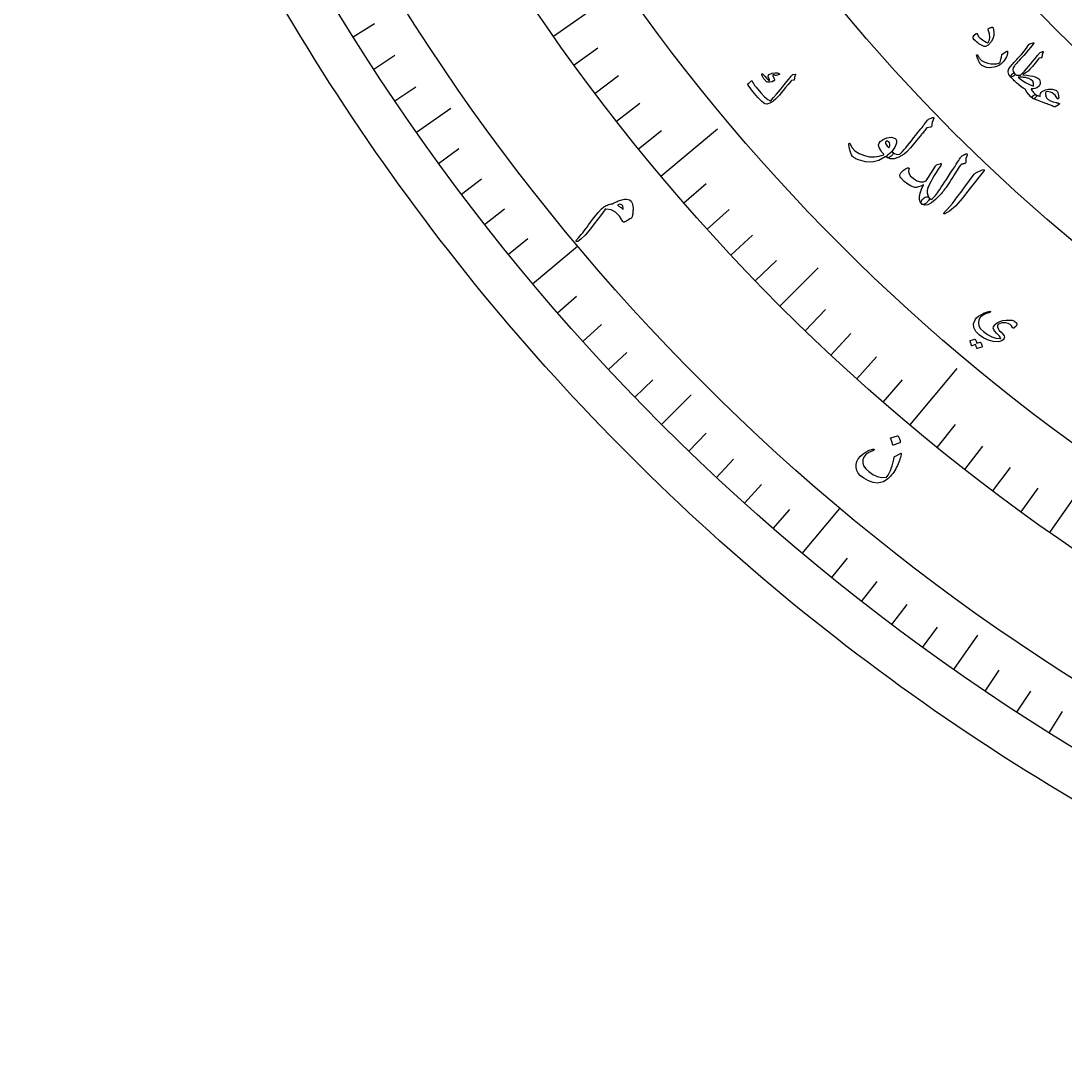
# Model space of a CAD drawing. Header units: millimetres. Extents: x -78 to 78, y -78 to 100.
# Drawn here: x -75.95 to -39.69, y -75.95 to -39.69 of the extents above; entities that cross this region are included whole.
import ezdxf

# ---------------------------------------------------------------- set-up
doc = ezdxf.new("R2010")
doc.units = ezdxf.units.MM
for name, color, linetype in [('CUT_OUTER', 1, 'Continuous'), ('ENGRAVE', 7, 'Continuous'), ('ENGRAVE_FINE', 8, 'Continuous'), ('TEXT', 5, 'Continuous')]:
    doc.layers.add(name, color=color, linetype=linetype)

msp = doc.modelspace()

# ---------------------------------------------------------------- linework, layer by layer
at = {"layer": 'CUT_OUTER'}
msp.add_lwpolyline([(-39.4343, -66.7172), (-39.843, -66.474), (-40.2501, -66.2282), (-40.6557, -65.98), (-41.0598, -65.7293), (-41.4623, -65.4762), (-41.8633, -65.2205), (-42.2627, -64.9624), (-42.6605, -64.7019), (-43.0567, -64.4389), (-43.4513, -64.1735), (-43.8442, -63.9057), (-44.2355, -63.6354), (-44.6251, -63.3628), (-45.0131, -63.0878), (-45.3993, -62.8104), (-45.7839, -62.5307), (-46.1667, -62.2486), (-46.5478, -61.9641), (-46.9271, -61.6774), (-47.3047, -61.3883), (-47.6804, -61.0968), (-48.0544, -60.8031), (-48.4266, -60.5071), (-48.797, -60.2089), (-49.1655, -59.9083), (-49.5321, -59.6055), (-49.8969, -59.3005), (-50.2599, -58.9932), (-50.6209, -58.6837), (-50.98, -58.372), (-51.3372, -58.0581), (-51.6925, -57.742), (-52.0458, -57.4237), (-52.3972, -57.1033), (-52.7466, -56.7807), (-53.094, -56.456), (-53.4394, -56.1291), (-53.7828, -55.8002), (-54.1242, -55.4691), (-54.4635, -55.136), (-54.8008, -54.8008), (-55.136, -54.4635), (-55.4691, -54.1242), (-55.8002, -53.7828), (-56.1291, -53.4394), (-56.456, -53.094), (-56.7807, -52.7466), (-57.1033, -52.3972), (-57.4237, -52.0458), (-57.742, -51.6925), (-58.0581, -51.3372), (-58.372, -50.98), (-58.6837, -50.6209), (-58.9932, -50.2599), (-59.3005, -49.8969), (-59.6055, -49.5321), (-59.9083, -49.1655), (-60.2089, -48.797), (-60.5071, -48.4266), (-60.8031, -48.0544), (-61.0968, -47.6804), (-61.3883, -47.3047), (-61.6774, -46.9271), (-61.9641, -46.5478), (-62.2486, -46.1667), (-62.5307, -45.7839), (-62.8104, -45.3993), (-63.0878, -45.0131), (-63.3628, -44.6251), (-63.6354, -44.2355), (-63.9057, -43.8442), (-64.1735, -43.4513), (-64.4389, -43.0567), (-64.7019, -42.6605), (-64.9624, -42.2627), (-65.2205, -41.8633), (-65.4762, -41.4623), (-65.7293, -41.0598), (-65.98, -40.6557), (-66.2282, -40.2501), (-66.474, -39.843), (-66.7172, -39.4343)], dxfattribs=at)
at = {"layer": 'ENGRAVE'}
for points in [[(-57.4533, -40.2292), (-55.917, -39.1535)], [(-62.2146, -43.5631), (-61.0243, -42.7297)], [(-53.7284, -45.0835), (-51.7693, -43.4396)], [(-58.1811, -48.8197), (-56.6227, -47.512)], [(-49.5947, -49.5947), (-48.2685, -48.2685)], [(-45.0835, -53.7284), (-43.4396, -51.7693)], [(-53.7048, -53.7048), (-52.6772, -52.6772)], [(-40.2292, -57.4533), (-39.1535, -55.917)], [(-48.8197, -58.1811), (-47.512, -56.6227)], [(-43.5631, -62.2146), (-42.7297, -61.0243)]]:
    msp.add_lwpolyline(points, dxfattribs=at)
for radius in [75.95, 75.95, 73.9156, 70.1375, 70.1375, 67.1538, 61.6125, 61.6125, 56.575, 56.575, 51.5375, 51.5375]:
    msp.add_circle((0, 0), radius, dxfattribs=at)
at = {"layer": 'ENGRAVE_FINE'}
for points in [[(-64.4093, -40.2474), (-63.6699, -39.7853)], [(-63.697, -41.3653), (-62.9658, -40.8905)], [(-56.7424, -41.2258), (-55.9148, -40.6245)], [(-56.0143, -42.2098), (-55.1973, -41.5941)], [(-62.9654, -42.4707), (-62.2426, -41.9832)], [(-55.2691, -43.181), (-54.463, -42.5511)], [(-54.5071, -44.139), (-53.7121, -43.4952)], [(-61.4448, -44.6423), (-60.7395, -44.1298)], [(-60.6564, -45.7079), (-59.9601, -45.1831)], [(-52.9334, -46.0143), (-52.1614, -45.3432)], [(-59.8494, -46.7595), (-59.1624, -46.2227)], [(-52.1223, -46.9311), (-51.3621, -46.2466)], [(-59.0242, -47.7969), (-58.3467, -47.2482)], [(-51.2953, -47.8337), (-50.5471, -47.136)], [(-50.4527, -48.7216), (-49.7168, -48.011)], [(-57.3202, -49.8277), (-56.6622, -49.2557)], [(-48.7216, -50.4527), (-48.011, -49.7168)], [(-56.4418, -50.8205), (-55.7939, -50.2371)], [(-47.8337, -51.2953), (-47.136, -50.5471)], [(-55.5463, -51.7978), (-54.9087, -51.2032)], [(-46.9311, -52.1223), (-46.2466, -51.3621)], [(-54.6339, -52.7593), (-54.0067, -52.1536)], [(-46.0143, -52.9334), (-45.3432, -52.1614)], [(-52.7593, -54.6339), (-52.1536, -54.0067)], [(-44.139, -54.5071), (-43.4952, -53.7121)], [(-43.181, -55.2691), (-42.5511, -54.463)], [(-51.7978, -55.5463), (-51.2032, -54.9087)], [(-42.2098, -56.0143), (-41.5941, -55.1973)], [(-50.8205, -56.4418), (-50.2371, -55.7939)], [(-41.2258, -56.7424), (-40.6245, -55.9148)], [(-49.8277, -57.3202), (-49.2557, -56.6622)], [(-47.7969, -59.0242), (-47.2482, -58.3467)], [(-46.7595, -59.8494), (-46.2227, -59.1624)], [(-45.7079, -60.6564), (-45.1831, -59.9601)], [(-44.6423, -61.4448), (-44.1298, -60.7395)], [(-42.4707, -62.9654), (-41.9832, -62.2426)], [(-41.3653, -63.697), (-40.8905, -62.9658)], [(-40.2474, -64.4093), (-39.7853, -63.6699)]]:
    msp.add_lwpolyline(points, dxfattribs=at)
at = {"layer": 'TEXT'}
for points in [[(-42.352, -39.9593), (-42.3301, -39.9491), (-42.31, -39.9403), (-42.2916, -39.9331), (-42.2749, -39.9273), (-42.26, -39.9229), (-42.2469, -39.9196), (-42.2354, -39.9174), (-42.2257, -39.9164), (-42.214, -39.9179), (-42.2046, -39.9233), (-42.1975, -39.9326), (-42.1927, -39.9457), (-42.1702, -40.0804), (-42.1742, -40.2048), (-42.2049, -40.3188), (-42.2624, -40.4225), (-42.2824, -40.4484), (-42.303, -40.4727), (-42.3243, -40.4952), (-42.3462, -40.516), (-42.3686, -40.5348), (-42.3916, -40.5514), (-42.415, -40.5657), (-42.4388, -40.5779), (-42.4535, -40.5824), (-42.4686, -40.5843), (-42.4842, -40.5836), (-42.5003, -40.5804), (-42.5484, -40.5625), (-42.5953, -40.5414), (-42.6409, -40.517), (-42.6853, -40.4893), (-42.7283, -40.4588), (-42.7701, -40.4256), (-42.8106, -40.3899), (-42.8498, -40.3517), (-42.8864, -40.297), (-42.8871, -40.2432), (-42.8519, -40.1903), (-42.7809, -40.1383), (-42.7715, -40.1344), (-42.7627, -40.1331), (-42.7544, -40.1343), (-42.7468, -40.1381), (-42.7427, -40.1437), (-42.7397, -40.1506), (-42.7377, -40.1588), (-42.7368, -40.1684), (-42.7299, -40.1942), (-42.7131, -40.2223), (-42.6866, -40.2528), (-42.6501, -40.2857), (-42.566, -40.3521), (-42.4939, -40.4029), (-42.4338, -40.4381), (-42.3858, -40.4578), (-42.3821, -40.4575), (-42.3776, -40.4553), (-42.3724, -40.451), (-42.3664, -40.4446), (-42.3231, -40.3582), (-42.3085, -40.2571), (-42.3223, -40.1412), (-42.3645, -40.0106), (-42.3694, -39.9929), (-42.3689, -39.9785), (-42.3631, -39.9673), (-42.352, -39.9593)], [(-40.8008, -40.4611), (-40.7941, -40.4596), (-40.7889, -40.4593), (-40.7853, -40.4603), (-40.7832, -40.4624), (-40.7819, -40.4673), (-40.7844, -40.4755), (-40.7909, -40.4869), (-40.8013, -40.5016), (-40.8923, -40.614), (-40.9776, -40.7168), (-41.0571, -40.8099), (-41.131, -40.8935), (-41.1953, -40.9638), (-41.2528, -41.027), (-41.3035, -41.0829), (-41.3475, -41.1317), (-41.3848, -41.1731), (-41.4156, -41.2072), (-41.4398, -41.2339), (-41.4574, -41.2532), (-41.5007, -41.3205), (-41.5148, -41.3879), (-41.4994, -41.4554), (-41.4547, -41.5229), (-41.4431, -41.5426), (-41.4426, -41.5621), (-41.4532, -41.5815), (-41.4749, -41.6007), (-41.5134, -41.6265), (-41.5433, -41.6425), (-41.5645, -41.6489), (-41.5771, -41.6455), (-41.6459, -41.5559), (-41.673, -41.4664), (-41.6582, -41.3771), (-41.6018, -41.2881), (-41.5695, -41.2509), (-41.5369, -41.2138), (-41.5039, -41.1769), (-41.4706, -41.1402), (-41.437, -41.1036), (-41.4032, -41.067), (-41.3693, -41.0304), (-41.3352, -40.9938), (-41.27, -40.9241), (-41.2126, -40.8601), (-41.1629, -40.8018), (-41.121, -40.7492), (-41.0819, -40.6974), (-41.0409, -40.6416), (-40.9978, -40.582), (-40.9527, -40.5183), (-40.9441, -40.5073), (-40.9349, -40.4987), (-40.925, -40.4924), (-40.9145, -40.4885)], [(-41.7132, -40.7443), (-41.7099, -40.7426), (-41.707, -40.7416), (-41.7044, -40.7413), (-41.7022, -40.7417), (-41.6981, -40.7452), (-41.6952, -40.7516), (-41.6936, -40.7609), (-41.6931, -40.773), (-41.6985, -40.8273), (-41.7118, -40.8826), (-41.733, -40.9392), (-41.7622, -40.9968), (-41.798, -41.0545), (-41.8374, -41.1071), (-41.8805, -41.1546), (-41.9273, -41.1968), (-41.9986, -41.2428), (-42.0753, -41.2783), (-42.1574, -41.3035), (-42.2451, -41.3182), (-42.3348, -41.3209), (-42.4219, -41.3085), (-42.5064, -41.2812), (-42.5881, -41.2389), (-42.608, -41.2255), (-42.6252, -41.2096), (-42.6398, -41.1912), (-42.6518, -41.1702), (-42.6759, -41.1185), (-42.6973, -41.0715), (-42.7159, -41.0291), (-42.7318, -40.9914), (-42.7449, -40.9585), (-42.7551, -40.9305), (-42.7626, -40.9073), (-42.7671, -40.8891), (-42.7674, -40.8846), (-42.767, -40.8809), (-42.7659, -40.8778), (-42.7642, -40.8755), (-42.7612, -40.8731), (-42.7579, -40.8715), (-42.7543, -40.8706), (-42.7504, -40.8704), (-42.7465, -40.8712), (-42.7429, -40.8733), (-42.7397, -40.8768), (-42.7369, -40.8817), (-42.7202, -40.9119), (-42.7034, -40.94), (-42.6865, -40.9659), (-42.6694, -40.9896), (-42.6521, -41.0114), (-42.6342, -41.0314), (-42.6159, -41.0497), (-42.5972, -41.0661), (-42.5772, -41.0812), (-42.5551, -41.0955), (-42.531, -41.109), (-42.5048, -41.1216), (-42.4764, -41.1333), (-42.4458, -41.1441), (-42.413, -41.1538), (-42.3779, -41.1626), (-42.2739, -41.1815), (-42.1748, -41.1877), (-42.0805, -41.1812), (-41.9912, -41.162), (-41.9845, -41.1598), (-41.9782, -41.156), (-41.9722, -41.1504), (-41.9665, -41.1432), (-41.9421, -41.0909), (-41.9215, -41.0261), (-41.9047, -40.9489), (-41.8915, -40.8592), (-41.8899, -40.8543), (-41.888, -40.8504), (-41.8857, -40.8475), (-41.8831, -40.8457)], [(-41.0845, -42.067), (-41.1548, -42.0278), (-41.2283, -41.9773), (-41.305, -41.9154), (-41.3847, -41.8421), (-41.4238, -41.8045), (-41.4585, -41.7704), (-41.4887, -41.74), (-41.5146, -41.7132), (-41.5363, -41.6903), (-41.5539, -41.6714), (-41.5675, -41.6564), (-41.5771, -41.6455), (-41.5795, -41.6372), (-41.5785, -41.6257), (-41.5741, -41.6113), (-41.5663, -41.5937), (-41.5375, -41.5458), (-41.5092, -41.5181), (-41.4816, -41.5105), (-41.4547, -41.5229), (-41.3945, -41.5802), (-41.2392, -41.5744), (-41.1725, -41.507), (-41.104, -41.4347), (-41.0336, -41.3574), (-40.9613, -41.2753), (-40.8872, -41.1882), (-40.8114, -41.0965), (-40.7339, -41), (-40.6546, -40.8989), (-40.643, -40.8846), (-40.6327, -40.8718), (-40.6237, -40.8604), (-40.6159, -40.8505), (-40.6095, -40.8419), (-40.6045, -40.8347), (-40.601, -40.8287), (-40.5989, -40.824), (-40.586, -40.811), (-40.5609, -40.7966), (-40.5237, -40.7806), (-40.4744, -40.7631), (-40.4686, -40.7617), (-40.4636, -40.7617), (-40.4592, -40.763), (-40.4555, -40.7656), (-40.4529, -40.7694), (-40.4519, -40.774), (-40.4523, -40.7795), (-40.4543, -40.7858), (-40.474, -40.8339), (-40.488, -40.8763), (-40.4965, -40.9132), (-40.4994, -40.9443), (-40.5011, -40.9582), (-40.5075, -40.9688), (-40.5187, -40.976), (-40.5346, -40.9799), (-40.5873, -40.9873), (-40.595, -40.9895), (-40.6032, -40.9946), (-40.6119, -41.0026), (-40.6212, -41.0134), (-40.7342, -41.1575), (-40.8321, -41.2759), (-40.9149, -41.3687), (-40.9827, -41.4357), (-40.9956, -41.4467), (-41.0116, -41.4595), (-41.0305, -41.4738), (-41.0524, -41.4898), (-41.0771, -41.5074), (-41.1045, -41.5267), (-41.1344, -41.5476), (-41.167, -41.5701), (-41.0249, -41.5838), (-40.9063, -41.5995), (-40.8112, -41.6171), (-40.7396, -41.637), (-40.683, -41.6598), (-40.6386, -41.6838), (-40.6064, -41.7089), (-40.5864, -41.7353), (-40.5683, -41.7779), (-40.5608, -41.8252), (-40.5642, -41.8771), (-40.5783, -41.9335), (-40.5825, -41.9434), (-40.5899, -41.9538), (-40.6005, -41.9648), (-40.6144, -41.9763), (-40.6766, -42.0144), (-40.741, -42.0407), (-40.8074, -42.0552), (-40.8759, -42.0579), (-40.856, -42.0896), (-40.8352, -42.1199), (-40.8137, -42.1487), (-40.7914, -42.176), (-40.7683, -42.2018), (-40.7443, -42.2259), (-40.7194, -42.2484), (-40.6935, -42.2692), (-40.6851, -42.2782), (-40.6822, -42.2894), (-40.6846, -42.3028), (-40.6925, -42.3182), (-40.712, -42.3478), (-40.7309, -42.3701), (-40.7493, -42.3852), (-40.7673, -42.3932), (-40.7844, -42.3966), (-40.7979, -42.3978), (-40.8076, -42.397), (-40.8137, -42.394), (-40.8859, -42.3283), (-40.9552, -42.2519), (-41.0214, -42.1648), (-41.0845, -42.067)], [(-49.0584, -41.5686), (-49.0673, -41.59), (-49.075, -41.6112), (-49.0816, -41.6319), (-49.0871, -41.6524), (-49.0913, -41.6726), (-49.0942, -41.6926), (-49.0959, -41.7125), (-49.0962, -41.7323), (-49.0982, -41.7414), (-49.1034, -41.7483), (-49.1121, -41.7532), (-49.1241, -41.756), (-49.1902, -41.7673), (-49.1972, -41.7688), (-49.2027, -41.7705), (-49.207, -41.7722), (-49.2098, -41.774), (-49.3086, -41.8989), (-49.3984, -42.011), (-49.4793, -42.1104), (-49.5513, -42.197), (-49.6145, -42.2706), (-49.6688, -42.3311), (-49.7143, -42.3783), (-49.7509, -42.4124), (-49.8227, -42.4736), (-49.8466, -42.4917), (-49.8714, -42.5088), (-49.8973, -42.5249), (-49.9243, -42.5399), (-49.9523, -42.5538), (-49.9816, -42.5665), (-50.012, -42.578), (-50.0436, -42.5883), (-50.1161, -42.5735), (-50.2227, -42.4955), (-50.3632, -42.3542), (-50.537, -42.1491), (-50.5885, -42.0828), (-50.6344, -42.02), (-50.6748, -41.9607), (-50.7096, -41.9051), (-50.7114, -41.8989), (-50.7112, -41.8932), (-50.709, -41.8881), (-50.7048, -41.8836), (-50.6832, -41.8635), (-50.6634, -41.8453), (-50.6454, -41.8291), (-50.6293, -41.8149), (-50.6147, -41.8025), (-50.6016, -41.7917), (-50.5899, -41.7826), (-50.5797, -41.7752), (-50.5737, -41.7713), (-50.569, -41.7707), (-50.5656, -41.7734), (-50.5636, -41.7795), (-50.5454, -41.8229), (-50.516, -41.874), (-50.4755, -41.9329), (-50.4237, -41.9994), (-50.2623, -42.1922), (-50.1265, -42.3351), (-50.0167, -42.4281), (-49.9332, -42.4715), (-49.8887, -42.4335), (-49.8153, -42.3554), (-49.713, -42.2374), (-49.5817, -42.0796), (-49.4511, -41.9205), (-49.3526, -41.7998), (-49.2864, -41.7174), (-49.2524, -41.6732), (-49.2433, -41.6608), (-49.2349, -41.6491), (-49.2271, -41.6383), (-49.2198, -41.6282), (-49.2132, -41.6191), (-49.2073, -41.6109), (-49.2023, -41.6037), (-49.198, -41.5974), (-49.1879, -41.5845), (-49.1765, -41.5743), (-49.1639, -41.5667), (-49.15, -41.5618), (-49.0709, -41.5419), (-49.0652, -41.541), (-49.0607, -41.5414), (-49.0573, -41.543), (-49.055, -41.5458), (-49.054, -41.5509), (-49.0543, -41.5564), (-49.0557, -41.5623), (-49.0584, -41.5686)], [(-49.6103, -41.5349), (-49.6084, -41.5379), (-49.6075, -41.5412), (-49.6077, -41.5447), (-49.6089, -41.5486), (-49.6108, -41.551), (-49.6131, -41.5533), (-49.6159, -41.5554), (-49.6192, -41.5572), (-49.7232, -41.592), (-49.7342, -41.5949), (-49.7436, -41.5961), (-49.7513, -41.5955), (-49.7573, -41.5932), (-49.7779, -41.5792), (-49.7979, -41.5693), (-49.8173, -41.5636), (-49.836, -41.562), (-49.843, -41.5644), (-49.8465, -41.572), (-49.8463, -41.5846), (-49.8425, -41.6022), (-49.8386, -41.6128), (-49.8342, -41.6235), (-49.8293, -41.6344), (-49.8241, -41.6453), (-49.8184, -41.6565), (-49.8121, -41.668), (-49.8052, -41.6797), (-49.7978, -41.6918), (-49.7822, -41.742), (-49.8042, -41.7807), (-49.8639, -41.808), (-49.9611, -41.8235), (-49.9938, -41.8237), (-50.0219, -41.8207), (-50.0455, -41.8144), (-50.0645, -41.805), (-50.0816, -41.7915), (-50.1018, -41.77), (-50.1253, -41.7405), (-50.1519, -41.7031), (-50.1651, -41.6836), (-50.177, -41.6646), (-50.1875, -41.6461), (-50.1967, -41.628), (-50.2049, -41.6107), (-50.2122, -41.5942), (-50.2188, -41.5787), (-50.2247, -41.5641), (-50.2266, -41.5537), (-50.2262, -41.5448), (-50.2237, -41.5376), (-50.2189, -41.5319), (-50.2123, -41.528), (-50.2058, -41.5273), (-50.1995, -41.5298), (-50.1933, -41.5356), (-50.1749, -41.555), (-50.1543, -41.5773), (-50.1317, -41.6026), (-50.1069, -41.6307), (-50.0606, -41.6832), (-50.0224, -41.7224), (-49.9924, -41.7485), (-49.9704, -41.7614), (-49.9667, -41.7623), (-49.9633, -41.7617), (-49.9603, -41.7595), (-49.9577, -41.7557), (-49.9566, -41.7526), (-49.9567, -41.7486), (-49.9578, -41.7437), (-49.9601, -41.7378), (-49.9853, -41.6865), (-49.995, -41.6644), (-50.0011, -41.6436), (-50.0035, -41.6241), (-50.0023, -41.606), (-49.9981, -41.5881), (-49.9907, -41.5733), (-49.9799, -41.5618), (-49.9659, -41.5534), (-49.86, -41.5106), (-49.7655, -41.4933), (-49.6823, -41.5013), (-49.6103, -41.5349)], [(-40.7929, -41.8593), (-40.8193, -41.7912), (-40.8749, -41.7362), (-40.9597, -41.6941), (-41.0739, -41.6648), (-41.106, -41.6594), (-41.1381, -41.6548), (-41.1704, -41.6512), (-41.2027, -41.6485), (-41.2349, -41.6466), (-41.2669, -41.6452), (-41.2987, -41.6444), (-41.3301, -41.6442), (-41.1994, -41.7502), (-41.0662, -41.8384), (-40.9307, -41.9088), (-40.7929, -41.9614), (-40.789, -41.9407), (-40.7877, -41.9168), (-40.789, -41.8896), (-40.7929, -41.8593)], [(-39.9033, -42.5922), (-40.0367, -42.6783), (-40.045, -42.6807), (-40.055, -42.6809), (-40.0668, -42.6787), (-40.0804, -42.6742), (-40.1084, -42.6618), (-40.1385, -42.649), (-40.1705, -42.6357), (-40.2047, -42.622), (-40.2408, -42.6077), (-40.2788, -42.5927), (-40.3187, -42.577), (-40.3605, -42.5607), (-40.8151, -42.3926), (-40.8266, -42.3753), (-40.8292, -42.3543), (-40.8228, -42.3295), (-40.8074, -42.3011), (-40.7855, -42.2762), (-40.7594, -42.2624), (-40.7292, -42.2596), (-40.6949, -42.2678), (-40.6909, -42.2692), (-40.6832, -42.2721), (-40.6717, -42.2764), (-40.6564, -42.2821), (-40.6375, -42.2894), (-40.6152, -42.2981), (-40.5894, -42.3082), (-40.5602, -42.3198), (-40.5607, -42.2662), (-40.5487, -42.2195), (-40.5243, -42.1797), (-40.4875, -42.1468), (-40.3798, -42.0879), (-40.2659, -42.0599), (-40.1459, -42.0626), (-40.0198, -42.0958), (-39.9976, -42.1088), (-39.9777, -42.1299), (-39.9599, -42.1592), (-39.9442, -42.1967), (-39.9316, -42.2396), (-39.9231, -42.2823), (-39.9186, -42.3247), (-39.9181, -42.367), (-39.9198, -42.3808), (-39.9242, -42.391), (-39.9315, -42.3975), (-39.9416, -42.4004), (-39.9524, -42.3999), (-39.9615, -42.3962), (-39.9689, -42.3895), (-39.9748, -42.3797), (-40.0041, -42.3271), (-40.0427, -42.2791), (-40.0906, -42.2358), (-40.1479, -42.1972), (-40.2053, -42.168), (-40.2579, -42.1521), (-40.3056, -42.1494), (-40.3485, -42.1601), (-40.3617, -42.1704), (-40.3704, -42.1884), (-40.3744, -42.2142), (-40.3738, -42.2477), (-40.3693, -42.282), (-40.3615, -42.3128), (-40.3503, -42.3401), (-40.3357, -42.3639), (-40.2786, -42.421), (-40.2043, -42.468), (-40.113, -42.5049), (-40.0045, -42.5316), (-39.9923, -42.5339), (-39.9805, -42.5362), (-39.9691, -42.5386), (-39.958, -42.541), (-39.9473, -42.5433), (-39.9374, -42.5457), (-39.9281, -42.5481), (-39.9196, -42.5506), (-39.8965, -42.5581), (-39.8861, -42.5675), (-39.8883, -42.5789), (-39.9033, -42.5922)], [(-44.4324, -43.1078), (-44.3839, -43.0881), (-44.3456, -43.0723), (-44.3176, -43.0602), (-44.2999, -43.0521), (-44.2879, -43.0476), (-44.2774, -43.0464), (-44.2682, -43.0486), (-44.2605, -43.0542), (-44.2543, -43.0632), (-44.2521, -43.0735), (-44.2539, -43.085), (-44.2595, -43.0979), (-44.2883, -43.1597), (-44.3093, -43.2204), (-44.3224, -43.2802), (-44.3276, -43.339), (-44.3304, -43.3567), (-44.3398, -43.3702), (-44.3558, -43.3796), (-44.3786, -43.3848), (-44.4894, -43.4033), (-44.5159, -43.4352), (-44.5419, -43.4667), (-44.5673, -43.4976), (-44.5922, -43.528), (-44.6165, -43.5579), (-44.6403, -43.5873), (-44.6636, -43.6162), (-44.6863, -43.6445), (-44.8967, -43.907), (-45.0659, -44.1074), (-45.194, -44.2455), (-45.2812, -44.3213), (-45.4701, -44.4273), (-45.6321, -44.4825), (-45.7671, -44.4869), (-45.875, -44.4406), (-45.8771, -44.4384), (-45.8792, -44.4363), (-45.8813, -44.4341), (-45.8834, -44.432), (-45.8838, -44.4075), (-45.8642, -44.3727), (-45.8247, -44.3274), (-45.7652, -44.2717), (-45.7416, -44.2528), (-45.72, -44.2436), (-45.7004, -44.2441), (-45.6827, -44.2543), (-45.6191, -44.2982), (-45.5555, -44.3244), (-45.492, -44.3329), (-45.4286, -44.3237), (-45.3858, -44.2784), (-45.3382, -44.2256), (-45.286, -44.1655), (-45.2291, -44.0979), (-45.1675, -44.0233), (-45.1016, -43.9421), (-45.0311, -43.8542), (-44.9562, -43.7598), (-44.8819, -43.6677), (-44.8152, -43.5847), (-44.7564, -43.5108), (-44.7052, -43.446), (-44.6616, -43.3906), (-44.6252, -43.3448), (-44.5961, -43.3086), (-44.5742, -43.2821), (-44.4728, -43.143), (-44.4614, -43.1307), (-44.4509, -43.1208), (-44.4412, -43.1131), (-44.4324, -43.1078)], [(-45.9403, -44.4202), (-46.1654, -44.5396), (-46.3955, -44.5964), (-46.6304, -44.5902), (-46.87, -44.5207), (-46.9001, -44.5076), (-46.9289, -44.4938), (-46.9565, -44.4794), (-46.9829, -44.4644), (-47.0078, -44.4487), (-47.031, -44.4325), (-47.0524, -44.4156), (-47.0721, -44.3981), (-47.1103, -44.3443), (-47.1453, -44.2584), (-47.1771, -44.1404), (-47.2055, -43.9905), (-47.2063, -43.9724), (-47.2036, -43.9587), (-47.1972, -43.9494), (-47.1873, -43.9445), (-47.1764, -43.9442), (-47.1672, -43.9486), (-47.1598, -43.9577), (-47.154, -43.9715), (-47.0937, -44.0984), (-46.9908, -44.2079), (-46.8453, -44.2995), (-46.6574, -44.373), (-46.4827, -44.4121), (-46.3132, -44.4201), (-46.1489, -44.397), (-45.99, -44.343), (-45.9865, -44.3389), (-45.9846, -44.3347), (-45.9843, -44.3305), (-45.9856, -44.3262), (-46.0529, -44.2476), (-46.1052, -44.1759), (-46.1425, -44.1112), (-46.1648, -44.0534), (-46.1686, -43.996), (-46.1509, -43.9408), (-46.1115, -43.8878), (-46.0505, -43.837), (-46.0417, -43.8309), (-46.0326, -43.8251), (-46.023, -43.8193), (-46.0131, -43.8137), (-46.0026, -43.8081), (-45.9915, -43.8024), (-45.9797, -43.7966), (-45.9672, -43.7907), (-45.8816, -43.7574), (-45.8013, -43.7394), (-45.7264, -43.7368), (-45.6569, -43.7494), (-45.6, -43.7759), (-45.5631, -43.8149), (-45.5462, -43.8663), (-45.5491, -43.9303), (-45.5689, -44.0029), (-45.6026, -44.0761), (-45.6503, -44.1499), (-45.7118, -44.2242), (-45.7077, -44.2284), (-45.7035, -44.2323), (-45.6993, -44.2359), (-45.6952, -44.2393), (-45.691, -44.2427), (-45.6868, -44.2463), (-45.6827, -44.2502), (-45.6785, -44.2544), (-45.6675, -44.2718), (-45.6658, -44.292), (-45.6734, -44.315), (-45.6902, -44.3406), (-45.7118, -44.3656), (-45.7361, -44.3884), (-45.763, -44.409), (-45.7925, -44.4274), (-45.8206, -44.4414), (-45.8434, -44.4486), (-45.8609, -44.4491), (-45.8729, -44.4428), (-45.9126, -44.4018), (-45.9167, -44.4053), (-45.9227, -44.4095), (-45.9306, -44.4145), (-45.9403, -44.4202)], [(-45.8003, -44.0854), (-45.7828, -44.0251), (-45.7788, -43.9737), (-45.7884, -43.9312), (-45.8115, -43.8976), (-45.8327, -43.8846), (-45.8548, -43.8761), (-45.8778, -43.872), (-45.9016, -43.8724), (-45.9119, -43.875), (-45.9197, -43.8814), (-45.9249, -43.8916), (-45.9276, -43.9055), (-45.9258, -43.9464), (-45.9082, -43.9913), (-45.8749, -44.0403), (-45.8257, -44.0933), (-45.8195, -44.0977), (-45.8132, -44.0978), (-45.8068, -44.0937), (-45.8003, -44.0854)], [(-43.1497, -44.3128), (-43.136, -44.3062), (-43.1238, -44.3038), (-43.1131, -44.3056), (-43.104, -44.3116), (-43.0983, -44.3195), (-43.0957, -44.3291), (-43.0962, -44.3403), (-43.0998, -44.3531), (-43.1234, -44.4144), (-43.1383, -44.4743), (-43.1447, -44.5326), (-43.1424, -44.5894), (-43.1447, -44.6112), (-43.1541, -44.6288), (-43.1706, -44.6421), (-43.1941, -44.6512), (-43.2077, -44.6546), (-43.2214, -44.6579), (-43.2352, -44.661), (-43.2492, -44.6641), (-43.2632, -44.6671), (-43.277, -44.6702), (-43.2908, -44.6735), (-43.3044, -44.6769), (-43.3232, -44.6987), (-43.3694, -44.7661), (-43.4428, -44.8791), (-43.5434, -45.0377), (-43.5984, -45.125), (-43.6504, -45.2068), (-43.6994, -45.2828), (-43.7455, -45.3532), (-43.7886, -45.4177), (-43.8288, -45.4759), (-43.866, -45.5279), (-43.9004, -45.5738), (-43.9336, -45.6161), (-43.9677, -45.6576), (-44.0026, -45.6984), (-44.0382, -45.7384), (-44.0748, -45.7777), (-44.1125, -45.8166), (-44.1512, -45.8549), (-44.191, -45.8927), (-44.3336, -46.0108), (-44.4573, -46.0793), (-44.5621, -46.0982), (-44.6481, -46.0675), (-44.6783, -46.0397), (-44.6938, -46.0086), (-44.6945, -45.9742), (-44.6805, -45.9366), (-44.6562, -45.8997), (-44.6263, -45.8679), (-44.5907, -45.841), (-44.5495, -45.8191), (-44.5071, -45.803), (-44.4722, -45.7977), (-44.4448, -45.8034), (-44.4248, -45.8199), (-44.4114, -45.8348), (-44.3994, -45.8481), (-44.3887, -45.8599), (-44.3794, -45.8701), (-44.3711, -45.8785), (-44.3633, -45.8852), (-44.356, -45.89), (-44.3494, -45.8929), (-44.3089, -45.8705), (-44.2589, -45.8252), (-44.1994, -45.7571), (-44.1302, -45.6662), (-44.0908, -45.6106), (-44.0463, -45.5461), (-43.9968, -45.4727), (-43.9423, -45.3905), (-43.8825, -45.2995), (-43.8172, -45.1996), (-43.7462, -45.0909), (-43.6696, -44.9733), (-43.5948, -44.8583), (-43.5292, -44.7572), (-43.4729, -44.6698), (-43.4258, -44.5963), (-43.3879, -44.5367), (-43.359, -44.4911), (-43.3392, -44.4595), (-43.3284, -44.4419), (-43.3128, -44.4205), (-43.2931, -44.4005), (-43.2692, -44.382), (-43.2412, -44.365), (-43.2261, -44.3574), (-43.2121, -44.3502), (-43.1991, -44.3433), (-43.1871, -44.3366), (-43.1762, -44.3302), (-43.1664, -44.3241), (-43.1575, -44.3183), (-43.1497, -44.3128)], [(-44.6523, -46.0676), (-44.6935, -46.0227), (-44.7241, -45.9782), (-44.744, -45.9341), (-44.7533, -45.8905), (-44.7504, -45.7892), (-44.7253, -45.6714), (-44.6781, -45.5373), (-44.6087, -45.3868), (-44.7062, -45.4307), (-44.7889, -45.4599), (-44.8567, -45.4745), (-44.9097, -45.4745), (-45.0365, -45.4361), (-45.1607, -45.3691), (-45.282, -45.2735), (-45.4003, -45.1493), (-45.4264, -45.1068), (-45.4344, -45.0623), (-45.4243, -45.0159), (-45.3963, -44.9675), (-45.3541, -44.9201), (-45.3012, -44.8765), (-45.2379, -44.8366), (-45.164, -44.8005), (-45.1528, -44.7967), (-45.1424, -44.7959), (-45.1328, -44.7979), (-45.1239, -44.8028), (-45.1155, -44.8118), (-45.1113, -44.8219), (-45.1113, -44.8329), (-45.1156, -44.845), (-45.1306, -44.9246), (-45.1123, -45.0033), (-45.0606, -45.081), (-44.9756, -45.1577), (-44.8375, -45.2438), (-44.7157, -45.2866), (-44.6104, -45.2862), (-44.5217, -45.2429), (-44.1989, -44.7422), (-44.183, -44.7203), (-44.1666, -44.7031), (-44.1496, -44.6906), (-44.132, -44.6829), (-44.0337, -44.6546), (-44.0203, -44.6513), (-44.0096, -44.6501), (-44.0015, -44.651), (-43.996, -44.6541), (-43.9932, -44.6631), (-43.9954, -44.6756), (-44.0025, -44.6915), (-44.0147, -44.7109), (-44.0981, -44.8376), (-44.1733, -44.9559), (-44.2404, -45.0659), (-44.2993, -45.1674), (-44.3503, -45.2602), (-44.3937, -45.344), (-44.4295, -45.4189), (-44.4578, -45.4847), (-44.4838, -45.5796), (-44.4867, -45.6675), (-44.4663, -45.7483), (-44.4226, -45.822), (-44.4114, -45.8438), (-44.4101, -45.8694), (-44.4187, -45.8988), (-44.4373, -45.932), (-44.4489, -45.9478), (-44.4612, -45.9632), (-44.4742, -45.9783), (-44.4878, -45.9929), (-44.5024, -46.0069), (-44.5181, -46.0199), (-44.5351, -46.0321), (-44.5533, -46.0433), (-44.5885, -46.0618), (-44.6167, -46.072), (-44.638, -46.0739), (-44.6523, -46.0676)], [(-42.5984, -44.88), (-42.5403, -44.8592), (-42.5108, -44.8606), (-42.5098, -44.8841), (-42.5373, -44.9297), (-42.9892, -45.5055), (-43.267, -45.8585), (-43.5056, -46.1247), (-43.7055, -46.3037), (-43.8669, -46.3952), (-43.8841, -46.3989), (-43.8959, -46.3986), (-43.9022, -46.3941), (-43.9032, -46.3855), (-43.901, -46.3756), (-43.8959, -46.3647), (-43.888, -46.3531), (-43.8771, -46.3405), (-43.7885, -46.247), (-43.6989, -46.1436), (-43.6082, -46.0305), (-43.5164, -45.9077), (-43.4919, -45.8762), (-43.4264, -45.7901), (-43.32, -45.6497), (-43.1724, -45.4549), (-42.8482, -45.0202), (-42.8295, -44.9985), (-42.8102, -44.9803), (-42.7904, -44.9658), (-42.77, -44.955)], [(-55.4124, -46.0496), (-55.3731, -46.0268), (-55.3332, -46.0052), (-55.2927, -45.9846), (-55.2515, -45.965), (-55.2097, -45.9469), (-55.1674, -45.9309), (-55.1245, -45.9169), (-55.081, -45.9049), (-54.9976, -45.8889), (-54.9258, -45.8844), (-54.8659, -45.8915), (-54.8176, -45.9102), (-54.7641, -45.9552), (-54.7261, -46.0225), (-54.7037, -46.1119), (-54.6966, -46.2236), (-54.6969, -46.2563), (-54.6982, -46.2889), (-54.7005, -46.3215), (-54.7037, -46.354), (-54.7078, -46.3865), (-54.7126, -46.4192), (-54.7182, -46.4521), (-54.7245, -46.4852), (-54.7291, -46.5034), (-54.7357, -46.5186), (-54.7442, -46.5309), (-54.7548, -46.5404), (-54.8045, -46.5702), (-54.849, -46.5965), (-54.8885, -46.6194), (-54.9228, -46.6389), (-54.9515, -46.6548), (-54.974, -46.6667), (-54.9904, -46.6749), (-55.0006, -46.6792), (-55.0158, -46.6813), (-55.0289, -46.6783), (-55.0398, -46.6703), (-55.0486, -46.6573), (-55.1658, -46.4714), (-55.3011, -46.338), (-55.455, -46.2571), (-55.6277, -46.2285), (-55.6445, -46.2303), (-55.6587, -46.235), (-55.6705, -46.2428), (-55.6798, -46.2535), (-55.7931, -46.4123), (-55.9134, -46.5747), (-56.0409, -46.7405), (-56.1754, -46.9097), (-56.3622, -47.1305), (-56.5064, -47.2778), (-56.6083, -47.3513), (-56.6678, -47.3509), (-56.6752, -47.3367), (-56.6729, -47.3187), (-56.6611, -47.2968), (-56.6396, -47.2712), (-56.5914, -47.2219), (-56.5427, -47.1688), (-56.4934, -47.1121), (-56.4435, -47.0516), (-56.393, -46.9879), (-56.3417, -46.9212), (-56.2897, -46.8516), (-56.2368, -46.7792), (-56.0592, -46.5365), (-55.9121, -46.3517), (-55.7959, -46.2245), (-55.7108, -46.1547), (-55.6663, -46.1282), (-55.6237, -46.1057), (-55.5829, -46.0873), (-55.544, -46.073), (-55.5073, -46.0623), (-55.4731, -46.0548), (-55.4415, -46.0506), (-55.4124, -46.0496)], [(-55.2395, -46.0953), (-55.2146, -46.1083), (-55.1895, -46.1229), (-55.1642, -46.1392), (-55.1386, -46.1571), (-55.1129, -46.1764), (-55.0872, -46.1971), (-55.0615, -46.2192), (-55.0358, -46.2426), (-55.0387, -46.1818), (-55.0471, -46.1343), (-55.0613, -46.1003), (-55.081, -46.0797), (-55.1155, -46.0643), (-55.1534, -46.0618), (-55.1947, -46.0721), (-55.2395, -46.0953)], [(-41.517, -50.341), (-41.5517, -50.2854), (-41.6046, -50.2405), (-41.6757, -50.2064), (-41.7651, -50.183), (-41.8298, -50.1776), (-41.8924, -50.1834), (-41.9527, -50.2003), (-42.011, -50.2285), (-42.0206, -50.2359), (-42.0286, -50.2451), (-42.0351, -50.2563), (-42.0401, -50.2694), (-42.043, -50.3206), (-42.0235, -50.3773), (-41.9815, -50.4396), (-41.9169, -50.5073), (-41.8526, -50.5733), (-41.8125, -50.6294), (-41.7968, -50.6756), (-41.8054, -50.7119), (-41.8487, -50.7673), (-41.8993, -50.8067), (-41.9571, -50.8301), (-42.0222, -50.8376), (-42.1958, -50.8207), (-42.3604, -50.7775), (-42.5158, -50.7079), (-42.6617, -50.6121), (-42.7979, -50.48), (-42.8694, -50.3454), (-42.8761, -50.2087), (-42.8182, -50.0702), (-42.7693, -50.0088), (-42.7053, -49.9515), (-42.6263, -49.898), (-42.5323, -49.8485), (-42.5041, -49.8365), (-42.4763, -49.8255), (-42.4488, -49.8154), (-42.4217, -49.8063), (-42.3947, -49.7981), (-42.3678, -49.7908), (-42.3409, -49.7845), (-42.314, -49.7791), (-42.3013, -49.7782), (-42.2927, -49.7808), (-42.2883, -49.7867), (-42.2881, -49.7961), (-42.291, -49.805), (-42.296, -49.8121), (-42.303, -49.8175), (-42.3119, -49.8213), (-42.4549, -49.8672), (-42.5652, -49.9242), (-42.6429, -49.9927), (-42.6879, -50.0726), (-42.7061, -50.1817), (-42.6857, -50.2868), (-42.6267, -50.3879), (-42.529, -50.4848), (-42.3856, -50.5872), (-42.2414, -50.6612), (-42.0964, -50.7068), (-41.951, -50.7241), (-41.941, -50.7236), (-41.9345, -50.7202), (-41.9316, -50.7138), (-41.9323, -50.7046), (-41.9443, -50.6783), (-41.9723, -50.6414), (-42.0162, -50.5938), (-42.0759, -50.5353), (-42.1344, -50.4731), (-42.1715, -50.4167), (-42.1873, -50.3661), (-42.1818, -50.3214), (-42.162, -50.2801), (-42.1345, -50.2424), (-42.0993, -50.2083), (-42.0565, -50.1779), (-41.9593, -50.1288), (-41.8547, -50.0963), (-41.7425, -50.0804), (-41.6228, -50.0809), (-41.5924, -50.0827), (-41.5641, -50.0859), (-41.5379, -50.0904), (-41.5138, -50.0964), (-41.4917, -50.1035), (-41.4718, -50.1117), (-41.454, -50.121), (-41.4384, -50.1313), (-41.3865, -50.183), (-41.3724, -50.2363), (-41.3961, -50.2911), (-41.4577, -50.3474), (-41.4787, -50.359), (-41.4956, -50.3617), (-41.5084, -50.3557), (-41.517, -50.341)], [(-42.6439, -50.8484), (-42.6405, -50.8481), (-42.637, -50.8492), (-42.6333, -50.8517), (-42.6295, -50.8555), (-42.6193, -50.8733), (-42.6101, -50.8912), (-42.6018, -50.9093), (-42.5944, -50.9276), (-42.5879, -50.9462), (-42.5823, -50.9653), (-42.5776, -50.9849), (-42.5738, -51.005), (-42.574, -51.01), (-42.5756, -51.0141), (-42.5788, -51.0173), (-42.5834, -51.0195), (-42.7493, -51.0715), (-42.7525, -51.0714), (-42.7554, -51.0689), (-42.758, -51.0642), (-42.7603, -51.0573), (-42.7613, -51.0518), (-42.7635, -51.0436), (-42.767, -51.0326), (-42.7716, -51.0189), (-42.7775, -51.0023), (-42.7846, -50.9826), (-42.7929, -50.9598), (-42.8025, -50.9339), (-42.9326, -50.9729), (-42.9374, -50.9734), (-42.9414, -50.9712), (-42.9443, -50.9663), (-42.9463, -50.9588), (-42.9481, -50.9523), (-42.951, -50.9423), (-42.9551, -50.9288), (-42.9604, -50.9117), (-42.9671, -50.8909), (-42.9753, -50.8664), (-42.9851, -50.8379), (-42.9964, -50.8056), (-42.9969, -50.8015), (-42.9961, -50.7984), (-42.9939, -50.7964), (-42.9905, -50.7956), (-42.8266, -50.7501), (-42.8232, -50.7498), (-42.8196, -50.7509), (-42.816, -50.7534), (-42.8122, -50.7572), (-42.803, -50.7718), (-42.7948, -50.7866), (-42.7875, -50.8018), (-42.7811, -50.8174), (-42.7755, -50.8331), (-42.7707, -50.849), (-42.7667, -50.8651), (-42.7634, -50.8813)], [(-45.5108, -54.0963), (-45.5059, -54.0959), (-45.5009, -54.0974), (-45.4957, -54.1008), (-45.4904, -54.1062), (-45.4636, -54.1575), (-45.4422, -54.2106), (-45.4264, -54.2654), (-45.416, -54.322), (-45.4163, -54.3291), (-45.4184, -54.3346), (-45.4224, -54.3386), (-45.4282, -54.341), (-45.6644, -54.4208), (-45.6714, -54.4215), (-45.677, -54.4185), (-45.6811, -54.4116), (-45.6838, -54.4008), (-45.6862, -54.3915), (-45.6902, -54.3772), (-45.6958, -54.3578), (-45.7031, -54.3334), (-45.7122, -54.3038), (-45.7235, -54.2686), (-45.737, -54.228), (-45.7525, -54.1819), (-45.754, -54.1751), (-45.7534, -54.1702), (-45.7507, -54.1669), (-45.7459, -54.1655)], [(-45.3879, -54.7462), (-45.4002, -54.7974), (-45.4143, -54.8498), (-45.4303, -54.9034), (-45.4481, -54.9581), (-45.4682, -55.0141), (-45.4912, -55.0714), (-45.517, -55.13), (-45.5457, -55.1898), (-45.5759, -55.2481), (-45.6081, -55.3039), (-45.6425, -55.3574), (-45.6789, -55.4084), (-45.7175, -55.4572), (-45.7585, -55.5038), (-45.8018, -55.5483), (-45.8474, -55.5907), (-45.8991, -55.6319), (-45.9516, -55.6662), (-46.0047, -55.6936), (-46.0586, -55.714), (-46.206, -55.7399), (-46.3599, -55.7251), (-46.5203, -55.6696), (-46.6868, -55.5732), (-46.7939, -55.4874), (-46.874, -55.3961), (-46.9272, -55.2994), (-46.9536, -55.1974), (-46.9522, -55.096), (-46.9269, -54.9976), (-46.8775, -54.9021), (-46.8043, -54.8095), (-46.711, -54.7249), (-46.6074, -54.6555), (-46.4935, -54.6013), (-46.3693, -54.5622), (-46.3528, -54.5597), (-46.3401, -54.5612), (-46.3314, -54.5668), (-46.3265, -54.5764), (-46.3251, -54.5891), (-46.3311, -54.6001), (-46.3443, -54.6095), (-46.3649, -54.6173), (-46.5074, -54.6783), (-46.6146, -54.7514), (-46.6864, -54.8367), (-46.7225, -54.9344), (-46.7233, -55.0366), (-46.6889, -55.1392), (-46.6191, -55.2422), (-46.5139, -55.3455), (-46.3667, -55.4463), (-46.2155, -55.512), (-46.0607, -55.5426), (-45.9022, -55.5381), (-45.898, -55.5369), (-45.8932, -55.5338), (-45.8878, -55.5289), (-45.8819, -55.5223), (-45.8403, -55.4656), (-45.7997, -55.3931), (-45.76, -55.3049), (-45.7213, -55.2009), (-45.7035, -55.1471), (-45.6874, -55.0966), (-45.6732, -55.0494), (-45.6607, -55.0055), (-45.6503, -54.9649), (-45.6422, -54.9277), (-45.6364, -54.8937), (-45.6328, -54.8631), (-45.6303, -54.8476), (-45.6259, -54.8352), (-45.6194, -54.8258), (-45.6109, -54.8194), (-45.4145, -54.7132), (-45.4008, -54.7089), (-45.3918, -54.713), (-45.3875, -54.7254), (-45.3879, -54.7462)]]:
    msp.add_lwpolyline(points, close=True, dxfattribs=at)

doc.saveas('drawing.dxf')
